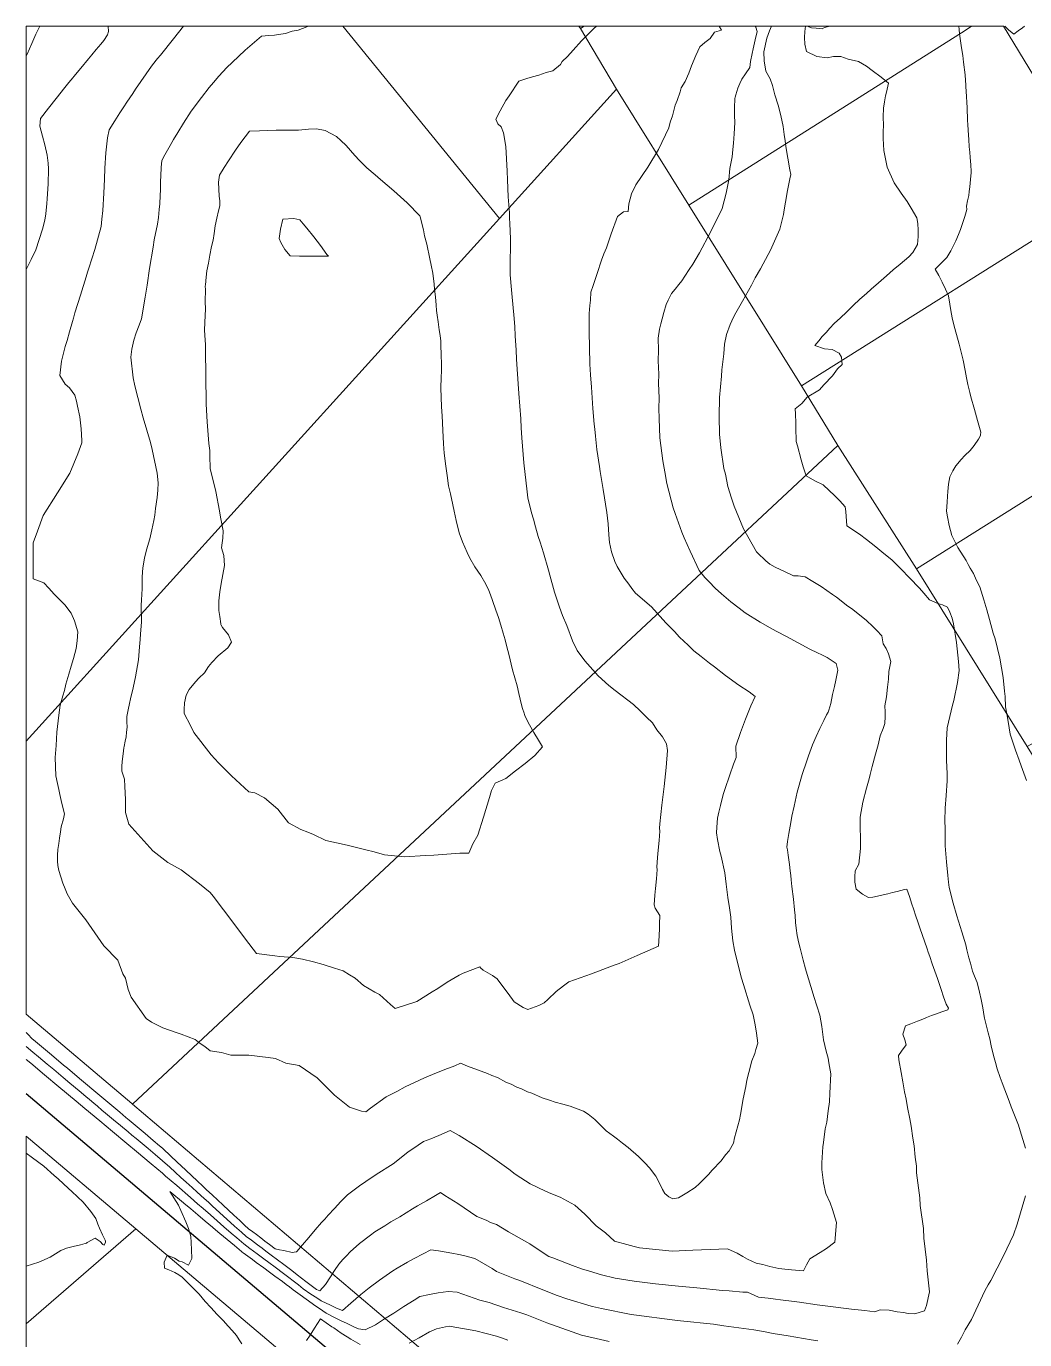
# Model space of a CAD drawing. Header units: inches. Extents: x 11351264 to 11356330, y 6702313 to 6706468.
# Drawn here: x 11351264 to 11351734, y 6705850 to 6706468 of the extents above; entities that cross this region are included whole.
import ezdxf

# ---------------------------------------------------------------- set-up
doc = ezdxf.new("R2010")
doc.units = ezdxf.units.IN
doc.header["$MEASUREMENT"] = 0
doc.layers.add('Shumate_Contours_clip1', color=7, linetype='Continuous', lineweight=0)
doc.layers.add('Shumate_Parcels_clip1', color=7, linetype='Continuous', lineweight=0)
doc.layers.add('Shumate_Streets_clip1', color=7, linetype='Continuous')

msp = doc.modelspace()

# ---------------------------------------------------------------- linework, layer by layer
at = {"layer": 'Shumate_Contours_clip1'}
for points, elevation in [([(11351614.75, 6706468.13), (11351613.83, 6706465.96), (11351612.67, 6706462.56), (11351611.25, 6706456.06), (11351611.37, 6706451.83), (11351612.18, 6706447.02), (11351614.26, 6706443.4), (11351615.36, 6706440.31), (11351616.41, 6706435.87), (11351617.92, 6706431.09), (11351619.18, 6706426.23), (11351620.26, 6706421.07), (11351620.81, 6706417.3), (11351621.23, 6706414.27), (11351621.59, 6706411.65), (11351622.48, 6706406.08), (11351623.48, 6706400.59), (11351623.95, 6706398.42), (11351623.43, 6706396.38), (11351622.38, 6706390.93), (11351621.36, 6706385.43), (11351620.82, 6706381.8), (11351620.48, 6706379.65), (11351618.68, 6706372.68), (11351614.28, 6706362.91), (11351613.25, 6706360.8), (11351609.61, 6706354.08), (11351607.22, 6706349.83), (11351605.36, 6706346.43), (11351601.12, 6706338.78), (11351598.06, 6706333.3), (11351597.03, 6706331.41), (11351595.32, 6706327.86), (11351593.67, 6706323.21), (11351592.71, 6706318.56), (11351592.4, 6706314.16), (11351591.45, 6706306.5), (11351591.25, 6706303.63), (11351590.45, 6706293.56), (11351590.22, 6706284.62), (11351590.4, 6706276.29), (11351590.93, 6706269.92), (11351592.44, 6706260.19), (11351593.12, 6706257.47), (11351594.37, 6706251.69), (11351595.96, 6706246.19), (11351597.2, 6706242.44), (11351601.65, 6706231.82), (11351607.85, 6706220.92), (11351608.17, 6706220.52), (11351612.09, 6706216.69), (11351614, 6706215.12), (11351616.62, 6706213.71), (11351620.87, 6706211.66), (11351625.11, 6706209.67), (11351627.3, 6706209.64), (11351630.71, 6706209.27), (11351634.3, 6706207.03), (11351638.15, 6706204.71), (11351643.57, 6706200.9), (11351645.42, 6706199.59), (11351650.78, 6706195.49), (11351652.38, 6706194.28), (11351659.31, 6706188.79), (11351662.64, 6706185.64), (11351664.31, 6706184.02), (11351666.73, 6706181.47), (11351667.28, 6706177.69), (11351668.7, 6706175.46), (11351669.85, 6706173.08), (11351670.89, 6706169.44), (11351670.04, 6706164.66), (11351669.8, 6706161.05), (11351669.33, 6706157.38), (11351668.91, 6706152.78), (11351668.13, 6706148.56), (11351668.28, 6706145.73), (11351668.21, 6706143.55), (11351668.18, 6706140.3), (11351667.27, 6706137.96), (11351665.87, 6706134.48), (11351664.94, 6706130.29), (11351663.78, 6706125.87), (11351662.16, 6706120.08), (11351661.18, 6706116.35), (11351660.73, 6706114.21), (11351659.53, 6706109.86), (11351657.74, 6706103.32), (11351656.57, 6706096.18), (11351656.59, 6706091.06), (11351656.61, 6706086.7), (11351656.61, 6706081.51), (11351655.82, 6706074.11), (11351654.09, 6706070.91), (11351653.97, 6706068.09), (11351653.95, 6706065.7), (11351654.65, 6706062.32), (11351657.69, 6706060), (11351660.46, 6706058.39), (11351662.47, 6706058.55), (11351664.64, 6706059.02), (11351667.91, 6706059.87), (11351669.47, 6706060.18), (11351671.65, 6706060.72), (11351673.84, 6706061.26), (11351677.39, 6706062.16), (11351678.52, 6706062.4), (11351679.69, 6706058.92), (11351680.78, 6706055.37), (11351681.59, 6706053.08), (11351682.76, 6706049.61), (11351683.63, 6706046.96), (11351684.62, 6706044.11), (11351685.82, 6706040.61), (11351686.79, 6706037.83), (11351687.99, 6706034.36), (11351688.53, 6706032.69), (11351689.21, 6706030.77), (11351690.41, 6706027.29), (11351691.61, 6706023.81), (11351692.81, 6706020.33), (11351694.58, 6706015.21), (11351695.76, 6706011.77), (11351696.94, 6706008.32), (11351698.02, 6706006.37), (11351697.74, 6706005.55), (11351694.93, 6706004.61), (11351692.46, 6706003.75), (11351690.13, 6706002.91), (11351687.78, 6706002.04), (11351685.92, 6706001.29), (11351683.42, 6706000.31), (11351680.38, 6705999.09), (11351677.85, 6705998.04), (11351676.55, 6705994.23), (11351677.59, 6705991.56), (11351678.14, 6705989.23), (11351675.95, 6705986.24), (11351674.55, 6705984.1), (11351674.66, 6705982.09), (11351675.79, 6705976.18), (11351676.6, 6705971.68), (11351677.36, 6705967.13), (11351678.16, 6705963.59), (11351678.8, 6705959.68), (11351679.94, 6705954.33), (11351680.5, 6705950.88), (11351681.36, 6705945.26), (11351681.94, 6705941.7), (11351682.38, 6705936.38), (11351683.07, 6705932.12), (11351682.96, 6705928.96), (11351684.54, 6705917.27), (11351684.79, 6705913.63), (11351686.22, 6705902.71), (11351686.46, 6705898.29), (11351687.76, 6705887.97), (11351687.95, 6705882.95), (11351689.15, 6705873.02), (11351687.76, 6705866.55), (11351686.7, 6705864.01), (11351682.26, 6705862.65), (11351679.15, 6705862.88), (11351676.85, 6705863.28), (11351673.94, 6705863.61), (11351670.18, 6705864.34), (11351665.92, 6705864.61), (11351663.38, 6705863.66), (11351658.78, 6705864.16), (11351652.43, 6705864.91), (11351647.47, 6705865.48), (11351643.84, 6705865.93), (11351636.36, 6705866.91), (11351627.95, 6705868.12), (11351625.45, 6705868.46), (11351619.04, 6705869.21), (11351616.72, 6705869.55), (11351613.27, 6705869.97), (11351608.75, 6705870.49), (11351603.51, 6705872.83), (11351601.42, 6705872.9), (11351594.92, 6705873.52), (11351591.78, 6705873.57), (11351579.7, 6705874.84), (11351571.13, 6705875.66), (11351560.23, 6705876.77), (11351550.22, 6705877.97), (11351541.29, 6705879.36), (11351534.92, 6705881.06), (11351529.27, 6705882.78), (11351525.52, 6705883.82), (11351521.27, 6705885.41), (11351512.03, 6705888.93), (11351510.09, 6705889.66), (11351506.56, 6705892.04), (11351501.2, 6705895.63), (11351493.68, 6705899.84), (11351491.13, 6705901.25), (11351485.58, 6705904.62), (11351482.64, 6705905.65), (11351480.72, 6705906.7), (11351476.23, 6705908.48), (11351467.36, 6705914.56), (11351461.24, 6705918.33), (11351459.16, 6705919.64), (11351456.79, 6705918.34), (11351452.55, 6705915.85), (11351448.31, 6705913.41), (11351445.99, 6705911.97), (11351440.09, 6705908.27), (11351435.87, 6705905.86), (11351433.06, 6705904.09), (11351428.36, 6705901.16), (11351426.32, 6705899.68), (11351421.05, 6705895.68), (11351416.78, 6705891.77), (11351415, 6705890.01), (11351413.25, 6705888.2), (11351411.42, 6705885.96), (11351409.32, 6705883.06), (11351407.43, 6705880.1), (11351405.15, 6705876.49), (11351402.38, 6705873.49), (11351400.85, 6705874.18), (11351399.55, 6705875.05), (11351395.94, 6705877.83), (11351393.86, 6705879.44), (11351391.78, 6705881.05), (11351389.24, 6705882.99), (11351387.35, 6705884.43), (11351385.47, 6705885.86), (11351379.49, 6705890.31), (11351376.99, 6705892.19), (11351375.31, 6705893.47), (11351373.08, 6705895.16), (11351370.35, 6705897.24), (11351367.85, 6705899.1), (11351365.59, 6705901.03), (11351362.25, 6705903.93), (11351360.45, 6705905.6), (11351357.14, 6705908.61), (11351355.24, 6705910.37), (11351352.02, 6705913.29), (11351350.02, 6705915.14), (11351348, 6705916.92), (11351344.69, 6705919.87), (11351342.38, 6705922.01), (11351339.54, 6705924.58), (11351337.13, 6705926.82), (11351334.4, 6705929.31), (11351331.86, 6705931.66), (11351328.46, 6705934.58), (11351325.04, 6705937.54), (11351321.71, 6705940.38), (11351319.8, 6705941.97), (11351317.9, 6705943.54), (11351316.03, 6705945.1), (11351314.1, 6705946.71), (11351312.27, 6705948.25), (11351308.66, 6705951.25), (11351305.47, 6705953.92), (11351301.67, 6705957.08), (11351300, 6705958.48), (11351297.88, 6705960.27), (11351296.23, 6705961.65), (11351294.08, 6705963.45), (11351292.45, 6705964.82), (11351289.23, 6705967.53), (11351284.9, 6705971.16), (11351281.74, 6705973.8), (11351277.33, 6705977.49), (11351274.27, 6705980.05), (11351270.2, 6705983.47), (11351267.56, 6705985.7), (11351264.41, 6705988.36)], 1434), ([(11351264.41, 6706454.02), (11351264.79, 6706454.98), (11351266.99, 6706459.98), (11351268.96, 6706464.45), (11351270.81, 6706468.13)], 1434), ([(11351607.21, 6706468.13), (11351607.39, 6706467.69), (11351608.14, 6706465.64), (11351607.2, 6706461.81), (11351606.24, 6706457.46), (11351605.69, 6706455.29), (11351605.02, 6706451.62), (11351604.6, 6706448.75), (11351602.53, 6706445.75), (11351600.93, 6706443.27), (11351600.01, 6706441.16), (11351599.01, 6706439.07), (11351597.99, 6706435.82), (11351597.8, 6706434.73), (11351597.66, 6706434.13), (11351597.35, 6706429.73), (11351597.39, 6706426.21), (11351597.59, 6706422.84), (11351597.27, 6706417.51), (11351596.93, 6706413.21), (11351596.66, 6706410.18), (11351596.27, 6706406.69), (11351595.25, 6706401.25), (11351594.77, 6706395.98), (11351593.55, 6706389.57), (11351591.63, 6706382.45), (11351586.07, 6706371.24), (11351580.9, 6706361.61), (11351577.76, 6706356.25), (11351576.1, 6706353.78), (11351574.15, 6706350.67), (11351572.71, 6706348.43), (11351571.25, 6706346.74), (11351569.59, 6706344.45), (11351567.8, 6706342.42), (11351566.31, 6706339.36), (11351565.32, 6706337.32), (11351564.15, 6706333.59), (11351563.34, 6706330.58), (11351562.71, 6706328.27), (11351562.11, 6706325.67), (11351561.59, 6706321.51), (11351561.72, 6706315.75), (11351561.6, 6706310.8), (11351561.78, 6706304.52), (11351561.74, 6706300.08), (11351561.97, 6706293.36), (11351561.88, 6706288.31), (11351562.03, 6706283.65), (11351562.33, 6706274.61), (11351563.79, 6706263.79), (11351564.65, 6706258.58), (11351565.55, 6706253.19), (11351568.63, 6706241.7), (11351569.45, 6706239.03), (11351572.71, 6706230.21), (11351573.73, 6706227.59), (11351576.62, 6706221.35), (11351580.88, 6706212.24), (11351583.54, 6706208.84), (11351585.58, 6706206.81), (11351588.34, 6706203.87), (11351591.32, 6706201.2), (11351595.67, 6706197.45), (11351599.59, 6706194.46), (11351602.52, 6706192.33), (11351609.49, 6706187.96), (11351615.33, 6706184.66), (11351617.37, 6706183.57), (11351621.87, 6706181.12), (11351627.37, 6706178.12), (11351632.89, 6706175.18), (11351636.49, 6706173.48), (11351638.52, 6706172.48), (11351641.05, 6706171.37), (11351645.18, 6706168.47), (11351646.05, 6706165.37), (11351645.54, 6706162.93), (11351645, 6706160.59), (11351644.38, 6706157.66), (11351643.54, 6706153.96), (11351642.73, 6706149.6), (11351641.79, 6706146.54), (11351641.4, 6706145.55), (11351640.73, 6706144.36), (11351639.37, 6706141.6), (11351637.56, 6706137.85), (11351635.77, 6706134.09), (11351634.09, 6706130.28), (11351632.23, 6706125.02), (11351631.39, 6706122.69), (11351629.32, 6706116.33), (11351626.95, 6706108), (11351625.41, 6706101.45), (11351624.41, 6706096.67), (11351623.9, 6706093.73), (11351622.98, 6706088.47), (11351622.4, 6706084.74), (11351622.02, 6706082.18), (11351622.3, 6706080.88), (11351622.74, 6706078.3), (11351623.25, 6706074.03), (11351623.64, 6706070.93), (11351623.87, 6706068.86), (11351624.1, 6706066.77), (11351624.42, 6706063.62), (11351625.11, 6706057.73), (11351625.62, 6706052.66), (11351625.92, 6706049.97), (11351626.17, 6706046.74), (11351626.49, 6706044.04), (11351626.93, 6706040.57), (11351627.68, 6706037.04), (11351628.3, 6706034.57), (11351628.96, 6706032.04), (11351629.77, 6706028.94), (11351630.83, 6706024.91), (11351631.65, 6706022.18), (11351633.93, 6706014.48), (11351634.69, 6706011.9), (11351637.58, 6706003.13), (11351638.47, 6705997.7), (11351639.22, 6705991.51), (11351640.49, 6705986.12), (11351641.42, 6705982.89), (11351641.86, 6705980.74), (11351642.75, 6705975.56), (11351642.18, 6705966.44), (11351642.02, 6705962.34), (11351641.4, 6705958.16), (11351640.79, 6705952.78), (11351640.11, 6705949.63), (11351639.32, 6705943.27), (11351639, 6705941.19), (11351638.47, 6705933.62), (11351638.45, 6705932.46), (11351638.44, 6705930.52), (11351639.27, 6705924.19), (11351640.43, 6705919.26), (11351642.35, 6705914.92), (11351643.53, 6705911.65), (11351645.44, 6705905.65), (11351644.61, 6705896.42), (11351640.7, 6705893.42), (11351637.65, 6705891.45), (11351632.83, 6705888.49), (11351631.34, 6705885.75), (11351629.92, 6705882.81), (11351624.17, 6705883.4), (11351621.03, 6705883.74), (11351618.35, 6705884.01), (11351614.11, 6705884.97), (11351610.82, 6705885.82), (11351607.55, 6705886.51), (11351603.5, 6705888.37), (11351601.37, 6705889.57), (11351598.66, 6705891.13), (11351594.12, 6705893.23), (11351585.97, 6705892.97), (11351577.88, 6705892.58), (11351568.05, 6705892.08), (11351552.81, 6705893.63), (11351550.24, 6705894.32), (11351546.74, 6705895.27), (11351541.07, 6705896.8), (11351536.73, 6705900.7), (11351532.36, 6705904.03), (11351527.08, 6705909.55), (11351522.34, 6705913.73), (11351515.45, 6705917.54), (11351511.12, 6705919.22), (11351508.6, 6705920.27), (11351501.34, 6705923.79), (11351497, 6705926.56), (11351494.24, 6705928.38), (11351491.25, 6705930.61), (11351485.76, 6705934.64), (11351483.66, 6705936.15), (11351475.95, 6705941.49), (11351468.01, 6705946.49), (11351463.71, 6705948.84), (11351458.46, 6705946.47), (11351454.59, 6705944.92), (11351451.26, 6705943.62), (11351448.66, 6705941.9), (11351443.89, 6705938.7), (11351436.99, 6705933.21), (11351429, 6705928.25), (11351424.1, 6705924.9), (11351421.16, 6705922.82), (11351415.43, 6705918.6), (11351412.37, 6705915.45), (11351409.32, 6705912.26), (11351406.29, 6705908.99), (11351404.75, 6705907.22), (11351403.28, 6705905.64), (11351400.32, 6705902.09), (11351397.35, 6705898.55), (11351394.37, 6705895.09), (11351391.6, 6705892.04), (11351391.43, 6705891.83), (11351391.31, 6705891.81), (11351389.44, 6705891.48), (11351385.49, 6705892.49), (11351383.41, 6705892.76), (11351381.37, 6705893.28), (11351378.84, 6705895.2), (11351376.62, 6705896.89), (11351374.72, 6705898.33), (11351372.6, 6705899.94), (11351370.98, 6705901.18), (11351368.95, 6705902.7), (11351367.07, 6705904.34), (11351364.75, 6705906.53), (11351362.05, 6705909.03), (11351359.51, 6705911.41), (11351357.02, 6705913.72), (11351354.28, 6705916.3), (11351352.01, 6705918.4), (11351349.05, 6705921.19), (11351347.71, 6705922.4), (11351344.46, 6705925.47), (11351342.63, 6705927.17), (11351339.14, 6705930.46), (11351337.55, 6705931.94), (11351332.48, 6705936.72), (11351328.48, 6705940.5), (11351327.08, 6705941.72), (11351324.08, 6705944.24), (11351320.32, 6705947.4), (11351316.56, 6705950.56), (11351312.8, 6705953.72), (11351311.29, 6705954.98), (11351308.36, 6705957.45), (11351304.59, 6705960.62), (11351300.82, 6705963.8), (11351297.05, 6705966.97), (11351291.27, 6705971.83), (11351289.51, 6705973.31), (11351283.77, 6705978.14), (11351281.97, 6705979.66), (11351276.27, 6705984.45), (11351274.42, 6705986), (11351268.77, 6705990.76), (11351267.07, 6705992.2), (11351265.37, 6705993.95), (11351264.41, 6705994.94)], 1436), ([(11351264.41, 6706353.68), (11351266.75, 6706358.41), (11351268.94, 6706362.99), (11351272.09, 6706372.78), (11351273.08, 6706376.92), (11351273.53, 6706379.9), (11351274.13, 6706384.8), (11351274.26, 6706387), (11351274.64, 6706394.07), (11351274.85, 6706400.95), (11351274.86, 6706401.14), (11351274.67, 6706403.69), (11351274.29, 6706407.5), (11351273.15, 6706412.43), (11351271.97, 6706416.45), (11351270.75, 6706421.21), (11351271.09, 6706424.68), (11351274.93, 6706429.64), (11351278.51, 6706434.2), (11351282.59, 6706439.41), (11351284.35, 6706441.64), (11351286.26, 6706443.94), (11351286.75, 6706444.54), (11351290.01, 6706448.46), (11351293.61, 6706452.82), (11351295.16, 6706454.67), (11351297.22, 6706457.15), (11351299.44, 6706459.73), (11351300.84, 6706461.4), (11351302.64, 6706464.09), (11351303.01, 6706465.74), (11351302.89, 6706468.13)], 1436), ([(11351590.19, 6706468.13), (11351591.31, 6706466.24), (11351588.1, 6706465.42), (11351585.96, 6706462.35), (11351583.53, 6706460.5), (11351581.18, 6706458.48), (11351579.28, 6706454.31), (11351577.23, 6706449.55), (11351575.89, 6706446.09), (11351574.27, 6706442.21), (11351572.38, 6706439.16), (11351571.85, 6706437.22), (11351570.44, 6706433.23), (11351569.52, 6706431.06), (11351568.27, 6706426.06), (11351567.11, 6706422.98), (11351566.57, 6706420.38), (11351561.65, 6706410.25), (11351556.66, 6706401.89), (11351551.03, 6706393.61), (11351548.98, 6706389.28), (11351547.77, 6706384.55), (11351547.36, 6706380.99), (11351545.16, 6706380.9), (11351542.42, 6706378.63), (11351539.39, 6706370.45), (11351537.2, 6706364.01), (11351536.06, 6706361.17), (11351534.85, 6706358.18), (11351532.84, 6706351.9), (11351531.79, 6706348.54), (11351530.98, 6706346.3), (11351529.9, 6706343.06), (11351529.65, 6706339.25), (11351529.48, 6706336.83), (11351529.13, 6706333.08), (11351529.06, 6706326.45), (11351529.09, 6706324.22), (11351529.22, 6706317.22), (11351529.48, 6706309.18), (11351529.79, 6706304.18), (11351530.14, 6706298.42), (11351530.85, 6706288.4), (11351531.5, 6706280.95), (11351531.69, 6706278.64), (11351532.02, 6706275.42), (11351532.68, 6706269.04), (11351533.96, 6706261.1), (11351534.32, 6706258.74), (11351535.7, 6706250.26), (11351537.46, 6706239.42), (11351538.05, 6706234.2), (11351538.37, 6706229.03), (11351538.72, 6706225.41), (11351539.61, 6706220.99), (11351541.11, 6706216.51), (11351542.18, 6706214.07), (11351545.61, 6706208.6), (11351547.67, 6706205.8), (11351549.23, 6706203.67), (11351550.83, 6706201.55), (11351558.4, 6706195.06), (11351565.13, 6706187.58), (11351569.17, 6706183.5), (11351571.63, 6706180.87), (11351575.61, 6706177.05), (11351578.32, 6706174.42), (11351581.8, 6706171.74), (11351585.74, 6706168.6), (11351588.02, 6706166.86), (11351593.21, 6706162.83), (11351599.5, 6706158.32), (11351604.34, 6706155.14), (11351607.14, 6706152.97), (11351605.15, 6706148.61), (11351602.64, 6706142.37), (11351600.26, 6706136.06), (11351598.13, 6706129.64), (11351598.21, 6706124.34), (11351596.99, 6706121.09), (11351595.31, 6706116.08), (11351592.92, 6706109.22), (11351592.09, 6706106.8), (11351590.91, 6706101.68), (11351590.11, 6706098.64), (11351589.46, 6706095.81), (11351589.17, 6706091.51), (11351589, 6706088.88), (11351589.49, 6706085.71), (11351590.57, 6706080.06), (11351591.12, 6706077.81), (11351592.85, 6706069.99), (11351593.53, 6706064.64), (11351594.34, 6706058.51), (11351595.09, 6706053.58), (11351595.73, 6706049.23), (11351596.08, 6706044.07), (11351596.61, 6706037.99), (11351597.49, 6706033.64), (11351598.65, 6706028.57), (11351600.79, 6706020.51), (11351601.64, 6706017.46), (11351604.61, 6706007.84), (11351606.28, 6706003.31), (11351607.19, 6705998.55), (11351607.77, 6705994.57), (11351608.37, 6705989.9), (11351607.51, 6705987.03), (11351607.06, 6705985.07), (11351605.61, 6705981.68), (11351604.24, 6705976.17), (11351603.27, 6705972.54), (11351602.73, 6705969.49), (11351601.48, 6705963.73), (11351600.23, 6705956.39), (11351599.7, 6705953.94), (11351597.45, 6705945.45), (11351596.92, 6705942.99), (11351594.97, 6705939.32), (11351593.15, 6705937.42), (11351591.15, 6705934.68), (11351587, 6705930.26), (11351585.27, 6705928.23), (11351580.93, 6705923.89), (11351578.95, 6705922.12), (11351575.04, 6705919.49), (11351571.06, 6705917.24), (11351568.37, 6705916.73), (11351566.53, 6705917.73), (11351564.67, 6705919.17), (11351563.54, 6705921.13), (11351562.37, 6705923.86), (11351560.51, 6705927.46), (11351557.51, 6705931.32), (11351556.78, 6705931.97), (11351555.91, 6705933.01), (11351552.23, 6705936.66), (11351547.46, 6705940.86), (11351544.82, 6705942.91), (11351542.39, 6705944.85), (11351540.51, 6705946.18), (11351537.16, 6705948.74), (11351534.35, 6705951.33), (11351531.74, 6705954.06), (11351528.68, 6705956.48), (11351526.41, 6705957.96), (11351523.89, 6705958.98), (11351520.2, 6705960.36), (11351516.66, 6705961.27), (11351513.12, 6705962.22), (11351510.47, 6705963.14), (11351506.93, 6705964.28), (11351502.1, 6705966.37), (11351500.14, 6705967.11), (11351497.27, 6705968.41), (11351495.02, 6705969.27), (11351492.47, 6705970.58), (11351489.89, 6705971.63), (11351486.01, 6705973.74), (11351483.38, 6705974.74), (11351481.35, 6705975.6), (11351476.61, 6705977.34), (11351471.91, 6705979.14), (11351468.57, 6705980.46), (11351465.93, 6705979.28), (11351461.15, 6705977.49), (11351455.37, 6705975.24), (11351451.69, 6705973.69), (11351442.54, 6705969.38), (11351438.6, 6705967.23), (11351433.66, 6705964.64), (11351426.24, 6705959.35), (11351424.03, 6705957.58), (11351421.97, 6705957.91), (11351416.32, 6705959.83), (11351409.34, 6705965.46), (11351404.51, 6705970.33), (11351401.2, 6705973.59), (11351392.67, 6705979.47), (11351386.47, 6705980.5), (11351381.6, 6705982.69), (11351378.11, 6705983.22), (11351369.05, 6705984.28), (11351360.58, 6705984.36), (11351356.14, 6705985.58), (11351350.82, 6705986.41), (11351348.39, 6705988.43), (11351346.21, 6705989.74), (11351343.76, 6705991.65), (11351337.31, 6705994.17), (11351334.92, 6705994.92), (11351328.66, 6705997.2), (11351323.25, 6705999.8), (11351320.74, 6706001.55), (11351313.74, 6706011.62), (11351312.3, 6706015.22), (11351311.02, 6706020.47), (11351309.85, 6706022.5), (11351307.4, 6706028.91), (11351300.86, 6706035.78), (11351292.41, 6706047.91), (11351286.1, 6706055.84), (11351283.7, 6706060.21), (11351282.72, 6706062.59), (11351281.56, 6706065.22), (11351279.75, 6706071.07), (11351279.19, 6706073.48), (11351279.11, 6706075.52), (11351279.03, 6706078.35), (11351279.27, 6706080.97), (11351279.65, 6706083.79), (11351280.05, 6706086.3), (11351280.51, 6706089.39), (11351280.87, 6706091.62), (11351281.84, 6706095.37), (11351282.46, 6706097.73), (11351281.17, 6706102.69), (11351280.23, 6706106.9), (11351279.67, 6706109.21), (11351279.13, 6706112.04), (11351278.35, 6706115.66), (11351278.05, 6706124.22), (11351278.41, 6706129.99), (11351278.73, 6706136.25), (11351279.76, 6706144.23), (11351280.4, 6706148.86), (11351281.56, 6706153.27), (11351282.31, 6706155.81), (11351283, 6706158.76), (11351284.37, 6706163.5), (11351285.57, 6706167.17), (11351286.65, 6706170.9), (11351287.9, 6706175.51), (11351288.29, 6706179.18), (11351288.59, 6706183.39), (11351287.01, 6706188.54), (11351285.45, 6706192.11), (11351282.54, 6706195.99), (11351277.59, 6706201.04), (11351275.01, 6706203.84), (11351272.71, 6706206.48), (11351267.58, 6706208.33), (11351267.7, 6706225.26), (11351269.75, 6706230.73), (11351272.31, 6706238.06), (11351279.14, 6706248.69), (11351284.87, 6706257.97), (11351288.62, 6706267.07), (11351290.54, 6706272.26), (11351290.48, 6706273.39), (11351290.2, 6706278.75), (11351289.67, 6706284.43), (11351288.48, 6706289.54), (11351287.97, 6706291.77), (11351287.3, 6706294.66), (11351284.72, 6706298.1), (11351282.73, 6706299.9), (11351280.23, 6706303.94), (11351280.93, 6706310.58), (11351282.7, 6706317.5), (11351283.59, 6706320.37), (11351284.71, 6706324.48), (11351286.19, 6706329.36), (11351286.65, 6706330.88), (11351287.25, 6706333.37), (11351289.87, 6706341.73), (11351292.63, 6706350.3), (11351293.26, 6706352.48), (11351293.8, 6706354.43), (11351296.59, 6706363.23), (11351299.55, 6706373.96), (11351299.93, 6706377.43), (11351300.37, 6706381.5), (11351300.86, 6706389.63), (11351301.23, 6706396.16), (11351301.4, 6706401.39), (11351301.81, 6706408.55), (11351302.06, 6706411.51), (11351302.67, 6706415.7), (11351303.43, 6706419.43), (11351306.11, 6706423.66), (11351308.41, 6706427.38), (11351310.25, 6706430.24), (11351311.77, 6706432.51), (11351314.45, 6706436.53), (11351315.74, 6706438.55), (11351318.25, 6706442.15), (11351320.75, 6706445.75), (11351323.35, 6706449.32), (11351325.5, 6706452.17), (11351326.17, 6706453), (11351327.58, 6706454.57), (11351333.6, 6706462.17), (11351338.37, 6706468.13)], 1438), ([(11351532.5, 6706468.13), (11351531.29, 6706467.13), (11351528.01, 6706463.86), (11351525.52, 6706461.23), (11351521.54, 6706456.87), (11351518.89, 6706453.98), (11351516.33, 6706451.59), (11351515.63, 6706450.2), (11351512.08, 6706447.23), (11351508.94, 6706446.36), (11351505.36, 6706445.15), (11351502.45, 6706444.37), (11351499.72, 6706443.53), (11351495.94, 6706442.26), (11351491.47, 6706435.49), (11351489.92, 6706433.19), (11351487.21, 6706428.39), (11351485.23, 6706424.39), (11351486.22, 6706422.23), (11351487.77, 6706420.79), (11351488.76, 6706417.98), (11351489.95, 6706411.66), (11351490.58, 6706399.94), (11351490.65, 6706395.89), (11351491.02, 6706387.92), (11351491.62, 6706380.41), (11351491.68, 6706377.94), (11351491.79, 6706375.44), (11351492.12, 6706368.2), (11351492.11, 6706363.66), (11351491.93, 6706358.59), (11351491.97, 6706351.18), (11351492.54, 6706344.16), (11351492.89, 6706340.78), (11351493.63, 6706332.47), (11351494.14, 6706326.93), (11351494.34, 6706322.51), (11351494.74, 6706315.76), (11351494.99, 6706311.63), (11351495.31, 6706306.92), (11351496.03, 6706295.51), (11351496.92, 6706283.6), (11351497.14, 6706279.3), (11351497.49, 6706274.65), (11351498.33, 6706262.91), (11351499.93, 6706249.13), (11351500.25, 6706246.39), (11351501.93, 6706239.37), (11351502.93, 6706236.31), (11351503.82, 6706232.81), (11351505.18, 6706228.27), (11351506.05, 6706225.53), (11351507.59, 6706220.54), (11351509.94, 6706212.41), (11351510.6, 6706210.01), (11351512.86, 6706202.08), (11351515.15, 6706194.89), (11351516.48, 6706191.03), (11351518.56, 6706186.3), (11351521.32, 6706179.06), (11351523.46, 6706174.58), (11351526.99, 6706169.8), (11351533.28, 6706162.69), (11351538.27, 6706158.15), (11351541.36, 6706155.76), (11351549.89, 6706149.16), (11351553.04, 6706146.27), (11351554.5, 6706144.8), (11351556.06, 6706143.27), (11351558.86, 6706140.6), (11351560.98, 6706137.28), (11351563.6, 6706134.06), (11351565.4, 6706130.67), (11351565.97, 6706127.5), (11351565.24, 6706119.62), (11351564.31, 6706110.7), (11351563.3, 6706101.89), (11351562.34, 6706093), (11351562.18, 6706091.11), (11351562.27, 6706089.69), (11351561.95, 6706085.21), (11351561.56, 6706080.67), (11351561.25, 6706077.24), (11351560.84, 6706072.69), (11351560.99, 6706071.58), (11351560.71, 6706067.16), (11351560.3, 6706062.62), (11351560.04, 6706059.58), (11351559.59, 6706055.05), (11351560.08, 6706053.42), (11351562.39, 6706049.97), (11351562.17, 6706046.1), (11351562.09, 6706044.07), (11351562.01, 6706040.34), (11351561.76, 6706035.59), (11351551.72, 6706031.17), (11351543.14, 6706027.4), (11351540.84, 6706026.55), (11351530.17, 6706022.57), (11351519.46, 6706018.72), (11351517.01, 6706016.93), (11351513.53, 6706014.29), (11351509.67, 6706010.45), (11351507.92, 6706008.97), (11351505.42, 6706007.59), (11351500.22, 6706005.8), (11351498.05, 6706006.77), (11351493.85, 6706009.39), (11351491.07, 6706013.29), (11351488.93, 6706016.02), (11351485.89, 6706020.22), (11351483.58, 6706021.73), (11351479.22, 6706024.3), (11351477.92, 6706025.4), (11351477.62, 6706025.78), (11351469.85, 6706022.84), (11351468, 6706021.9), (11351462.36, 6706018.68), (11351457.92, 6706015.69), (11351455.29, 6706014.02), (11351448.08, 6706009.53), (11351437.87, 6706006.18), (11351435.64, 6706008.18), (11351430.48, 6706012.8), (11351428.34, 6706013.94), (11351422.9, 6706017.1), (11351419.03, 6706020.48), (11351416.42, 6706022), (11351413.48, 6706024), (11351409.28, 6706025.19), (11351404.08, 6706027), (11351399.41, 6706028.24), (11351394.29, 6706029.37), (11351389.71, 6706030.17), (11351383.58, 6706030.7), (11351381.35, 6706031.08), (11351372.67, 6706032.09), (11351367.56, 6706038.83), (11351362.02, 6706046.15), (11351352.27, 6706059.06), (11351350.94, 6706060.84), (11351345.81, 6706064.93), (11351337.26, 6706071.45), (11351330.95, 6706074.95), (11351323.88, 6706080.35), (11351312.6, 6706092.85), (11351311.02, 6706098.42), (11351311.08, 6706104.58), (11351310.75, 6706110.6), (11351310.64, 6706114.06), (11351309.41, 6706117.82), (11351309.31, 6706120.24), (11351309.5, 6706122.27), (11351310.11, 6706127.35), (11351310.36, 6706128.87), (11351310.45, 6706129.43), (11351310.97, 6706131.89), (11351311.36, 6706133.94), (11351311.56, 6706136.24), (11351311.82, 6706138.58), (11351311.77, 6706141), (11351311.73, 6706143.49), (11351312.36, 6706146.71), (11351313.01, 6706149.68), (11351313.45, 6706151.88), (11351314.63, 6706157.08), (11351315.76, 6706162.27), (11351317.12, 6706170.27), (11351317.71, 6706176.35), (11351318.02, 6706179.77), (11351318.18, 6706182.49), (11351318.54, 6706187.9), (11351318.45, 6706196.12), (11351318.66, 6706198.06), (11351318.75, 6706201.28), (11351318.88, 6706203.42), (11351318.89, 6706209.22), (11351319.23, 6706213.49), (11351320.03, 6706218.03), (11351320.98, 6706221.87), (11351322.47, 6706227.11), (11351323.49, 6706231.34), (11351324.44, 6706235.68), (11351324.79, 6706238.25), (11351325.24, 6706241.36), (11351326.03, 6706246.57), (11351326.34, 6706250.01), (11351326.5, 6706253.46), (11351325.94, 6706257.92), (11351323.62, 6706269.16), (11351322.79, 6706272.38), (11351319.4, 6706284.03), (11351318.27, 6706288.04), (11351315.52, 6706299.11), (11351314.75, 6706302.82), (11351313.58, 6706312.59), (11351314.03, 6706316.35), (11351314.91, 6706320.52), (11351316.16, 6706323.98), (11351317.46, 6706327.61), (11351318.65, 6706330.51), (11351320.28, 6706340.8), (11351321.21, 6706346.38), (11351322.4, 6706354.22), (11351324.08, 6706364.23), (11351324.61, 6706367.73), (11351326.18, 6706375.1), (11351326.52, 6706378.24), (11351326.93, 6706381.91), (11351327.16, 6706384.64), (11351327.36, 6706388.49), (11351327.46, 6706391.2), (11351327.55, 6706395.06), (11351327.64, 6706397.81), (11351327.76, 6706401.64), (11351328.14, 6706405.07), (11351329.64, 6706407.68), (11351332.07, 6706412.05), (11351333.68, 6706414.88), (11351335.63, 6706418.22), (11351338.29, 6706422.58), (11351341.98, 6706428.14), (11351346.78, 6706434.65), (11351350.44, 6706439.35), (11351352.45, 6706441.71), (11351354.98, 6706444.59), (11351358.75, 6706448.71), (11351361.26, 6706451.13), (11351367.41, 6706456.87), (11351375, 6706463.45), (11351378.53, 6706463.81), (11351381.18, 6706463.97), (11351384.15, 6706464.46), (11351386.27, 6706464.69), (11351389.41, 6706465.8), (11351392.25, 6706466.29), (11351396.31, 6706467.81), (11351397.11, 6706468.13)], 1440), ([(11351630.78, 6706468.13), (11351630.45, 6706465.67), (11351630.32, 6706462.81), (11351630.45, 6706459.77), (11351631.33, 6706456.27), (11351636.09, 6706453.94), (11351640.93, 6706453.25), (11351644.01, 6706453.95), (11351647.48, 6706453.91), (11351650.92, 6706452.6), (11351655.69, 6706451.49), (11351659.53, 6706449.39), (11351662.17, 6706447.35), (11351666.38, 6706444.27), (11351669.82, 6706441.42), (11351669.16, 6706438.61), (11351668.54, 6706435.86), (11351668.41, 6706435.39), (11351667.91, 6706432.59), (11351667.49, 6706429.56), (11351667.36, 6706425.55), (11351667.43, 6706421.39), (11351667.36, 6706418.61), (11351667.41, 6706415.38), (11351667.66, 6706409.73), (11351669.19, 6706401.83), (11351672.5, 6706394.49), (11351675.8, 6706389.7), (11351678.63, 6706385.7), (11351680.49, 6706382.53), (11351683.24, 6706378.06), (11351683.67, 6706375.44), (11351683.85, 6706372.23), (11351683.81, 6706369.21), (11351683.42, 6706365.5), (11351681.33, 6706361.79), (11351679.35, 6706359.66), (11351675.26, 6706356.24), (11351672.04, 6706353.54), (11351668.84, 6706350.83), (11351665.12, 6706347.47), (11351661.69, 6706344.46), (11351659.43, 6706342.48), (11351656.34, 6706339.74), (11351653.26, 6706336.83), (11351650.03, 6706333.67), (11351647.27, 6706331.09), (11351644.34, 6706328.29), (11351642.31, 6706326.11), (11351640.52, 6706324.18), (11351638.71, 6706322.17), (11351637.01, 6706320.16), (11351635.21, 6706318.05), (11351639.79, 6706316.51), (11351643.41, 6706316.2), (11351646.72, 6706314.38), (11351647.81, 6706312.47), (11351648.1, 6706309.05), (11351645.91, 6706307.04), (11351643.49, 6706303.74), (11351639.44, 6706299.51), (11351637.36, 6706297.24), (11351631.56, 6706293.67), (11351629.03, 6706290.81), (11351626, 6706288.26), (11351626.04, 6706285.91), (11351626.22, 6706281.54), (11351626.26, 6706279.41), (11351626.48, 6706272.92), (11351627.06, 6706270.87), (11351628.71, 6706264.24), (11351629.74, 6706261.02), (11351631.11, 6706256.65), (11351635.13, 6706254.44), (11351639.05, 6706252.46), (11351644.65, 6706247.33), (11351646.99, 6706245.01), (11351649.54, 6706242.16), (11351649.7, 6706239.94), (11351650.3, 6706233.28), (11351656.17, 6706229.25), (11351659.48, 6706226.75), (11351663.86, 6706223.34), (11351667.71, 6706220.16), (11351671.35, 6706217.18), (11351674.13, 6706214.51), (11351675.8, 6706212.85), (11351679.77, 6706208.76), (11351684.43, 6706203.82), (11351686.49, 6706201.52), (11351689.06, 6706198.43), (11351693.05, 6706196.7), (11351695.18, 6706196.11), (11351697.61, 6706194.92), (11351698.69, 6706192.58), (11351699.74, 6706189.81), (11351700.43, 6706187.05), (11351701.84, 6706178.29), (11351702.77, 6706169.37), (11351703.12, 6706165.16), (11351702.26, 6706159.55), (11351700.53, 6706151.04), (11351699.98, 6706148.89), (11351697.43, 6706138.23), (11351697.17, 6706132.44), (11351697.1, 6706130.36), (11351697.1, 6706126.64), (11351697.06, 6706122.45), (11351697.31, 6706120.42), (11351697.37, 6706116.14), (11351697.38, 6706113.29), (11351696.94, 6706106.45), (11351696.51, 6706100.45), (11351696.35, 6706094.45), (11351696.41, 6706090.93), (11351696.43, 6706088.58), (11351696.55, 6706082.73), (11351697.06, 6706075.22), (11351697.76, 6706068.77), (11351698.12, 6706065.67), (11351698.31, 6706063.21), (11351700.27, 6706055.78), (11351702.03, 6706049.88), (11351704.36, 6706042.36), (11351706.16, 6706036.14), (11351706.69, 6706033.82), (11351707.58, 6706030.14), (11351708.33, 6706027.6), (11351709.36, 6706023.81), (11351710.33, 6706021.41), (11351711.52, 6706018.47), (11351712.7, 6706013.96), (11351713.46, 6706010.53), (11351714.2, 6706006.55), (11351714.54, 6706004.48), (11351714.9, 6706002.5), (11351714.98, 6706001.7), (11351715.72, 6705998.61), (11351716.67, 6705994.86), (11351717.45, 6705991.95), (11351718.19, 6705988.67), (11351718.75, 6705986.08), (11351719.52, 6705983.01), (11351720.15, 6705980.84), (11351720.97, 6705977.9), (11351722.41, 6705973.78), (11351723.3, 6705971.21), (11351726.54, 6705962.65), (11351727.56, 6705959.95), (11351730.95, 6705951.45), (11351731.81, 6705948.66), (11351734.22, 6705940.55)], 1432), ([(11351642.26, 6706468.13), (11351639.81, 6706467.47), (11351638.63, 6706466.92), (11351635.83, 6706467.19), (11351633.61, 6706467.44), (11351631.59, 6706468.13)], 1432), ([(11351702.92, 6706468.13), (11351703.03, 6706466.67), (11351703.2, 6706464.5), (11351704.22, 6706457.93), (11351704.77, 6706454.43), (11351705.13, 6706451.3), (11351705.89, 6706445.27), (11351705.87, 6706445.03), (11351705.9, 6706444.74), (11351705.94, 6706444.36), (11351705.99, 6706443.61), (11351706.26, 6706439.68), (11351706.4, 6706437.63), (11351706.79, 6706429.7), (11351707.06, 6706423.9), (11351707.15, 6706421.8), (11351707.42, 6706416.88), (11351707.58, 6706414.95), (11351707.84, 6706411.51), (11351708.04, 6706408.96), (11351708.21, 6706406.42), (11351708.49, 6706403.02), (11351708.76, 6706399.86), (11351708.78, 6706399.68), (11351708.77, 6706399.35), (11351708.4, 6706396.06), (11351708.12, 6706392.7), (11351707.78, 6706390.48), (11351707.68, 6706388.6), (11351706.92, 6706386.1), (11351706.58, 6706383.56), (11351706.6, 6706381.95), (11351705.72, 6706378.68), (11351704.98, 6706376.27), (11351703.67, 6706372.5), (11351702.74, 6706370.13), (11351701.47, 6706367.2), (11351699.15, 6706362.58), (11351697.3, 6706359.37), (11351694.45, 6706356.5), (11351691.85, 6706353.97), (11351693.51, 6706350.89), (11351695.06, 6706347.74), (11351696.57, 6706344.56), (11351698.03, 6706341.36), (11351699.34, 6706333.53), (11351699.96, 6706330.16), (11351701.02, 6706325.95), (11351703.02, 6706318.58), (11351704.92, 6706311.15), (11351705.9, 6706306.29), (11351706.44, 6706302.85), (11351707.14, 6706299.74), (11351708.11, 6706295.84), (11351708.62, 6706293.83), (11351710.28, 6706287.87), (11351711.69, 6706282.81), (11351712.33, 6706280.54), (11351713.3, 6706277.26), (11351713.21, 6706276.99), (11351713.1, 6706276.33), (11351713.03, 6706275.67), (11351712.18, 6706273.93), (11351710.12, 6706270.97), (11351708.22, 6706268.61), (11351705.79, 6706266.23), (11351704.04, 6706264.36), (11351701.47, 6706261.48), (11351700.15, 6706259), (11351698.66, 6706256.27), (11351698.06, 6706252.85), (11351697.73, 6706249.34), (11351697.59, 6706247.23), (11351697.37, 6706244.39), (11351697.16, 6706240.03), (11351697.52, 6706237.5), (11351698.35, 6706233.42), (11351699, 6706231.09), (11351699.69, 6706228.63), (11351702.47, 6706222.98), (11351706.41, 6706216.93), (11351707.34, 6706215.09), (11351708.21, 6706213.29), (11351709.78, 6706210.75), (11351711.28, 6706207.55), (11351712.77, 6706204.57), (11351714.63, 6706198.45), (11351716, 6706193.71), (11351717.36, 6706189.22), (11351719.13, 6706182.73), (11351719.94, 6706180.04), (11351722.21, 6706170.96), (11351723.68, 6706161.85), (11351724.35, 6706155.41), (11351724.62, 6706152.93), (11351724.93, 6706148.09), (11351725.6, 6706144.08), (11351726.53, 6706138.27), (11351727.01, 6706135.18), (11351729.55, 6706127.78), (11351731.26, 6706123.07), (11351732.25, 6706120.33), (11351734.76, 6706113.4)], 1430), ([(11351733.74, 6706468.13), (11351732.79, 6706467.4), (11351730.8, 6706465.91), (11351728.81, 6706464.42), (11351726.27, 6706466.45), (11351724.96, 6706467.66), (11351724.51, 6706468.13)], 1430), ([(11351636.68, 6705850.03), (11351633.46, 6705850.51), (11351622.67, 6705852.33), (11351615.64, 6705853.48), (11351611.89, 6705854.14), (11351606.54, 6705855.15), (11351592.39, 6705857.03), (11351587.48, 6705857.79), (11351571.97, 6705859.39), (11351568.05, 6705859.89), (11351551.39, 6705862), (11351548.9, 6705862.41), (11351534.86, 6705865.23), (11351530.59, 6705866.1), (11351530, 6705866.25), (11351518.63, 6705869.72), (11351513.97, 6705871.34), (11351507.24, 6705873.9), (11351496.45, 6705878.26), (11351494.17, 6705879.16), (11351485.58, 6705882.59), (11351483.43, 6705883.9), (11351475.34, 6705888.69), (11351470.06, 6705890.14), (11351467.86, 6705890.5), (11351464.57, 6705891.24), (11351458.24, 6705892.35), (11351454.65, 6705892.79), (11351451, 6705890.93), (11351446.75, 6705888.63), (11351443.74, 6705887.02), (11351438.77, 6705884.11), (11351436.81, 6705882.93), (11351430.48, 6705878.49), (11351425.69, 6705874.81), (11351421.67, 6705871.74), (11351417.04, 6705867.74), (11351413.09, 6705864.28), (11351410.27, 6705865.4), (11351407.52, 6705866.66), (11351403.08, 6705868.73), (11351400.99, 6705870.13), (11351398.22, 6705871.97), (11351394.68, 6705874.49), (11351392.42, 6705876.29), (11351389.95, 6705878.22), (11351387.92, 6705879.75), (11351386.04, 6705881.17), (11351380.75, 6705885.1), (11351379.09, 6705886.32), (11351375.46, 6705888.99), (11351372.93, 6705890.85), (11351369.54, 6705893.43), (11351368.09, 6705894.53), (11351366.77, 6705895.52), (11351363.37, 6705898.4), (11351360.75, 6705900.61), (11351357.36, 6705903.51), (11351350.97, 6705909.24), (11351347.57, 6705912.17), (11351344.98, 6705914.39), (11351341.61, 6705917.3), (11351335.16, 6705923.07), (11351329.95, 6705927.47), (11351328.39, 6705928.82), (11351323.13, 6705933.25), (11351316.27, 6705939.02), (11351311.74, 6705942.78), (11351304.94, 6705948.44), (11351299.03, 6705953.36), (11351292.01, 6705959.19), (11351287.85, 6705962.67), (11351279.71, 6705969.48), (11351273.03, 6705975.05), (11351266.5, 6705980.5), (11351264.41, 6705982.26)], 1432), ([(11351264.41, 6705938.21), (11351267.27, 6705936), (11351272.73, 6705932.08), (11351277.56, 6705927.75), (11351279.45, 6705926.11), (11351284.34, 6705921.58), (11351285.9, 6705920.15), (11351291.19, 6705915.16), (11351294.83, 6705910.81), (11351297.1, 6705907.48), (11351298.04, 6705904.76), (11351298.86, 6705902.88), (11351300.32, 6705899.85), (11351301.53, 6705897.32), (11351301.59, 6705896.79), (11351301.59, 6705896.3), (11351301.07, 6705895), (11351300.4, 6705895.34), (11351299.1, 6705896.61), (11351296.87, 6705898.27), (11351293.04, 6705896.18), (11351292.69, 6705895.85), (11351292.09, 6705895.69), (11351289.89, 6705895.04), (11351286.5, 6705894.3), (11351283.31, 6705893.49), (11351280.73, 6705892.45), (11351275.72, 6705889.24), (11351270.34, 6705886.88), (11351264.41, 6705885.14)], 1432), ([(11351538.5, 6705849.69), (11351532.31, 6705851.05), (11351525.54, 6705852.56), (11351521.1, 6705854.21), (11351509.21, 6705858.39), (11351499.79, 6705862.15), (11351497.03, 6705863.08), (11351488.88, 6705865.67), (11351482.03, 6705868.03), (11351477.69, 6705869.15), (11351466.99, 6705872.84), (11351462.84, 6705873.14), (11351458.05, 6705872.52), (11351454.02, 6705871.76), (11351449.52, 6705870.79), (11351446.77, 6705869.12), (11351442.02, 6705866.08), (11351437.21, 6705863.02), (11351432.84, 6705860.25), (11351428.57, 6705857.44), (11351423.79, 6705855.08), (11351420.59, 6705855.56), (11351418.48, 6705856.57), (11351414.98, 6705858.32), (11351412.79, 6705859.25), (11351410.02, 6705860.63), (11351405.43, 6705862.98), (11351402.24, 6705865.2), (11351400.53, 6705866.34), (11351396.02, 6705869.56), (11351393.2, 6705871.6), (11351389.98, 6705873.95), (11351388.12, 6705875.39), (11351386.61, 6705876.52), (11351384.87, 6705877.8), (11351381.32, 6705880.42), (11351378.72, 6705882.33), (11351376.04, 6705884.31), (11351372.56, 6705886.87), (11351370.75, 6705888.19), (11351366.39, 6705891.4), (11351366, 6705891.69), (11351365.83, 6705891.82), (11351365.68, 6705891.94), (11351362.28, 6705894.79), (11351358.87, 6705897.64), (11351355.46, 6705900.49), (11351352.36, 6705903.08), (11351351.9, 6705903.49), (11351348.51, 6705906.31), (11351345.13, 6705909.14), (11351341.75, 6705911.96), (11351338.47, 6705914.69), (11351338.32, 6705914.82), (11351331.93, 6705920.13), (11351336.01, 6705913.81), (11351337.06, 6705911.27), (11351339.48, 6705905.94), (11351340.68, 6705902.8), (11351341.71, 6705898.97), (11351342, 6705896.2), (11351342.03, 6705892.81), (11351342.31, 6705888.75), (11351340.62, 6705885.5), (11351337.69, 6705887.12), (11351336.25, 6705887.46), (11351334.08, 6705888.82), (11351330.7, 6705890.2), (11351329.26, 6705886.89), (11351329.48, 6705884.2), (11351331.47, 6705883.33), (11351334.34, 6705882.09), (11351336.09, 6705881.06), (11351337.7, 6705879.84), (11351340.77, 6705876.75), (11351343.2, 6705874.44), (11351345.63, 6705871.94), (11351348.52, 6705868.49), (11351351.17, 6705865.62), (11351354.24, 6705862.32), (11351356.93, 6705859.46), (11351359.39, 6705856.88), (11351361.22, 6705854.81), (11351363.27, 6705852.43), (11351364.53, 6705850.49), (11351365.75, 6705848.55)], 1430), ([(11351734.24, 6705918.17), (11351730.38, 6705904.86), (11351728.54, 6705899.86), (11351723.84, 6705889.89), (11351717.98, 6705878.39), (11351716.7, 6705876.24), (11351715.13, 6705873.42), (11351708.87, 6705859.97), (11351705.93, 6705855.13), (11351704.19, 6705851.67), (11351702.36, 6705848.42)], 1432), ([(11351421.4, 6705848.21), (11351417.05, 6705850.75), (11351415.35, 6705851.9), (11351412.52, 6705853.63), (11351409.1, 6705856.02), (11351408.04, 6705856.6), (11351402.82, 6705860.38), (11351400, 6705855.96), (11351397.92, 6705852.7), (11351396.19, 6705850.07)], 1428), ([(11351490.84, 6705850.25), (11351488.26, 6705851.22), (11351485.48, 6705852.18), (11351475.77, 6705854.64), (11351464.15, 6705856.76), (11351463.24, 6705856.9), (11351461.6, 6705856.56), (11351457.27, 6705855.57), (11351454, 6705854.19), (11351449.17, 6705851.41), (11351444.38, 6705848.79)], 1428)]:
    msp.add_lwpolyline(points, dxfattribs=dict(at, elevation=elevation))
for points, elevation in [([(11351338.59, 6706144.95), (11351338.63, 6706146.9), (11351338.83, 6706150.05), (11351339.58, 6706153.52), (11351341.06, 6706156.24), (11351343.94, 6706159.81), (11351345.59, 6706161.57), (11351348.22, 6706164.12), (11351350.12, 6706167.03), (11351351.64, 6706169.01), (11351354.65, 6706172.07), (11351359.2, 6706175.86), (11351360.86, 6706178.51), (11351359.44, 6706182), (11351356.74, 6706185.34), (11351356.04, 6706186.53), (11351355.92, 6706186.8), (11351355.86, 6706187.2), (11351355.36, 6706190.5), (11351354.94, 6706193.35), (11351354.91, 6706197.93), (11351355.35, 6706202.19), (11351356.07, 6706206.13), (11351357.61, 6706214.53), (11351357.32, 6706219.29), (11351356.23, 6706222.8), (11351356.54, 6706225.23), (11351356.8, 6706227.36), (11351357.04, 6706230.93), (11351355.76, 6706237.26), (11351355.24, 6706240.3), (11351353.61, 6706249.37), (11351350.85, 6706260.13), (11351350.65, 6706266.09), (11351350.77, 6706268.57), (11351350.18, 6706271.94), (11351349.54, 6706282.19), (11351348.95, 6706290.49), (11351348.92, 6706294.77), (11351348.86, 6706299.62), (11351348.83, 6706306.6), (11351348.68, 6706313.06), (11351348.62, 6706318.48), (11351348.33, 6706322.64), (11351348.29, 6706325.36), (11351348.49, 6706332.04), (11351348.62, 6706335.06), (11351348.57, 6706338.77), (11351348.65, 6706344.4), (11351348.57, 6706345.87), (11351348.63, 6706346.52), (11351348.96, 6706350.11), (11351349.36, 6706353.12), (11351350.05, 6706356.77), (11351350.67, 6706360.47), (11351351.46, 6706364.51), (11351352.23, 6706367.59), (11351352.71, 6706370.75), (11351353.26, 6706374.33), (11351353.98, 6706377.87), (11351354.8, 6706381.39), (11351355.36, 6706383.7), (11351355.37, 6706386.02), (11351355.07, 6706388.2), (11351354.92, 6706391.55), (11351354.85, 6706394.89), (11351355.31, 6706398.14), (11351357.45, 6706401.65), (11351359.47, 6706404.89), (11351362.76, 6706409.82), (11351365.22, 6706413.51), (11351369.4, 6706418.78), (11351374.03, 6706419.01), (11351378.01, 6706419.12), (11351381.98, 6706419.28), (11351392.35, 6706419.3), (11351397.17, 6706419.72), (11351400.92, 6706419.89), (11351405.03, 6706419.19), (11351410.33, 6706416.22), (11351412.27, 6706414.46), (11351414.84, 6706412.08), (11351416.85, 6706409.76), (11351418.89, 6706407.34), (11351421.06, 6706405.01), (11351424.62, 6706401.48), (11351428.39, 6706398.24), (11351430.95, 6706396.08), (11351437.31, 6706390.74), (11351443.54, 6706385.13), (11351449.39, 6706379.06), (11351449.46, 6706378.98), (11351449.6, 6706378.53), (11351451.13, 6706372.38), (11351451.72, 6706369.64), (11351452.68, 6706365.6), (11351454.17, 6706358.83), (11351454.81, 6706355.79), (11351455.57, 6706352.06), (11351456.18, 6706346.89), (11351456.43, 6706344.53), (11351456.76, 6706340.9), (11351457.12, 6706337.02), (11351457.38, 6706334.5), (11351457.68, 6706332.25), (11351458.1, 6706329.18), (11351458.63, 6706325.39), (11351459.01, 6706322.68), (11351459.35, 6706320.05), (11351459.39, 6706317.86), (11351459.53, 6706313.99), (11351459.64, 6706308.88), (11351459.6, 6706306.11), (11351459.5, 6706303.01), (11351459.36, 6706298.07), (11351459.71, 6706289.2), (11351459.92, 6706284.86), (11351460.29, 6706278.24), (11351460.59, 6706271.71), (11351460.96, 6706267.33), (11351461.68, 6706261.25), (11351462.33, 6706256.87), (11351463, 6706252.03), (11351463.84, 6706248.27), (11351464.95, 6706243.01), (11351465.67, 6706240.03), (11351466.48, 6706235.75), (11351467.89, 6706229.89), (11351469.52, 6706225.64), (11351471.73, 6706220.64), (11351472.94, 6706217.97), (11351475.4, 6706213.88), (11351478.17, 6706209.85), (11351480.5, 6706205.73), (11351481.92, 6706202.8), (11351482.63, 6706200.74), (11351483.57, 6706198.04), (11351485.17, 6706193.55), (11351486.39, 6706190.1), (11351487.52, 6706186.51), (11351488.6, 6706182.81), (11351489.57, 6706179.59), (11351490.39, 6706176.26), (11351491.28, 6706172.83), (11351493.09, 6706165.53), (11351495.22, 6706157.91), (11351496.05, 6706154.36), (11351496.68, 6706151.67), (11351497.11, 6706149.69), (11351497.78, 6706147.33), (11351498.6, 6706145.13), (11351498.76, 6706144.54), (11351499.07, 6706143.62), (11351501.01, 6706139.67), (11351503.11, 6706135.99), (11351505.29, 6706132.41), (11351507.2, 6706129.3), (11351503.52, 6706125.18), (11351499.05, 6706121.42), (11351494.49, 6706117.99), (11351489.98, 6706114.38), (11351484.9, 6706112.2), (11351483.19, 6706108.8), (11351482.2, 6706105.45), (11351479.33, 6706096.29), (11351476.7, 6706087.73), (11351474.31, 6706083.67), (11351472.52, 6706079.24), (11351468.2, 6706079.36), (11351456.12, 6706078.41), (11351452.09, 6706078.22), (11351442.31, 6706077.51), (11351432.86, 6706078.57), (11351428.04, 6706079.84), (11351424.03, 6706080.88), (11351415.36, 6706082.98), (11351405.2, 6706085.21), (11351399.47, 6706087.99), (11351396.85, 6706089.19), (11351393.52, 6706090.39), (11351387.76, 6706093.56), (11351382.66, 6706099.91), (11351376.37, 6706105.38), (11351371.85, 6706107.65), (11351369.08, 6706108.09), (11351360.85, 6706115.62), (11351354.82, 6706121.77), (11351351.31, 6706125.6), (11351343.19, 6706136.05), (11351341.58, 6706139.32)], 1442), ([(11351383.38, 6706368.33), (11351383.9, 6706372.71), (11351385.12, 6706377.34), (11351390.15, 6706377.8), (11351393.06, 6706377.15), (11351394.6, 6706375.16), (11351396.33, 6706373.22), (11351399.55, 6706369.14), (11351402.75, 6706364.96), (11351405.8, 6706360.73), (11351405.92, 6706360.6), (11351406.04, 6706360.49), (11351406.47, 6706359.99), (11351405.9, 6706360.07), (11351405.31, 6706360), (11351401.43, 6706360.04), (11351397.14, 6706360.09), (11351392.81, 6706359.99), (11351388.57, 6706360.24), (11351386.01, 6706363.23), (11351384.16, 6706366.49)], 1444)]:
    msp.add_lwpolyline(points, close=True, dxfattribs=dict(at, elevation=elevation))
at = {"layer": 'Shumate_Parcels_clip1'}
for points in [[(11351486.95, 6706377.71), (11351264.41, 6706131.97), (11351264.41, 6706468.13), (11351413.27, 6706468.13)], [(11351525, 6706467), (11351542, 6706438.5), (11351486.95, 6706377.71), (11351413.27, 6706468.13), (11351524.3, 6706468.13)], [(11351525, 6706467), (11351524.3, 6706468.13), (11351526.74, 6706468.13)], [(11351576, 6706384), (11351542, 6706438.5), (11351525, 6706467), (11351526.74, 6706468.13), (11351708.93, 6706468.13), (11351705.91, 6706466.21)], [(11351771.98, 6706389.03), (11351629, 6706299), (11351576, 6706384), (11351705.91, 6706466.21), (11351708.93, 6706468.13), (11351723.88, 6706468.13)], [(11351576, 6706384), (11351629, 6706299), (11351646, 6706271), (11351314.33, 6705961.22), (11351314, 6705961.5), (11351264.41, 6706003.55), (11351264.41, 6706131.97), (11351486.95, 6706377.71), (11351542, 6706438.5)], [(11351826.04, 6706302.94), (11351683, 6706213), (11351646, 6706271), (11351629, 6706299), (11351771.98, 6706389.03), (11351772, 6706389), (11351826, 6706303)], [(11351882.03, 6706210.94), (11351735, 6706129.5), (11351683, 6706213), (11351826.04, 6706302.94), (11351882, 6706211)], [(11351683, 6706213), (11351735, 6706129.5), (11351785, 6706048.5), (11351858, 6705931), (11351769, 6705834), (11351631.94, 6705686.07), (11351604, 6705715.5), (11351314.33, 6705961.22), (11351646, 6706271)], [(11351315.96, 6705902.63), (11351264.41, 6705857.91), (11351264.41, 6705946.24)], [(11351404.72, 6705827.55), (11351264.41, 6705705.77), (11351264.41, 6705857.91), (11351315.96, 6705902.63)]]:
    msp.add_lwpolyline(points, close=True, dxfattribs=at)
at = {"layer": 'Shumate_Streets_clip1', "color": 4}
msp.add_lwpolyline([(11351264.41, 6705966.2), (11351426, 6705829.5), (11351545, 6705736.5), (11351611, 6705677.5), (11351625, 6705663), (11351638, 6705647.5), (11351650, 6705631.5), (11351662, 6705615), (11351672, 6705598), (11351682, 6705580), (11351691, 6705562), (11351698, 6705543.5), (11351705, 6705524.5), (11351832, 6705186), (11351951, 6704893), (11351989, 6704801)], dxfattribs=at)

doc.saveas('drawing.dxf')
